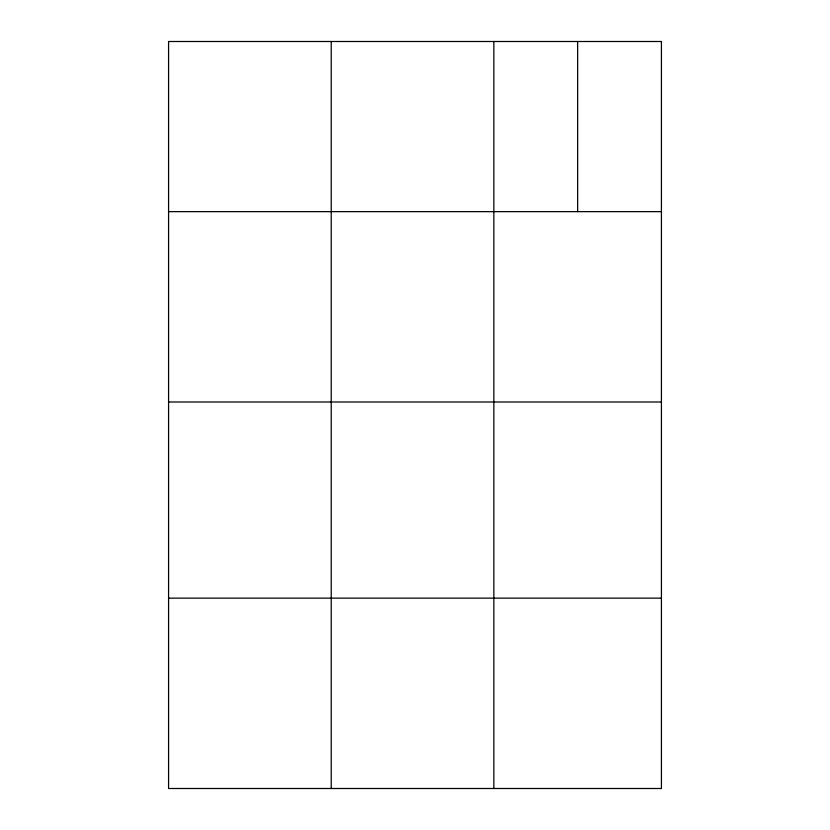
<?xml version="1.0" encoding="UTF-8"?>
<svg xmlns="http://www.w3.org/2000/svg" width="830" height="830" viewBox="0 0 830 830"><rect width="100%" height="100%" fill="white"/><g stroke="black" fill="none" stroke-linecap="round" stroke-linejoin="round"><path stroke-width="1.25" d="M168.583 211.64L661.417 211.64M168.583 402L661.417 402M168.583 598.139L661.417 598.139M577.639 41.5L577.639 211.64M493.85 41.5L493.85 788.5M331.222 41.5L331.222 788.5M661.417 41.5L168.583 41.5L168.583 788.5L661.417 788.5L661.417 41.5"/></g></svg>
